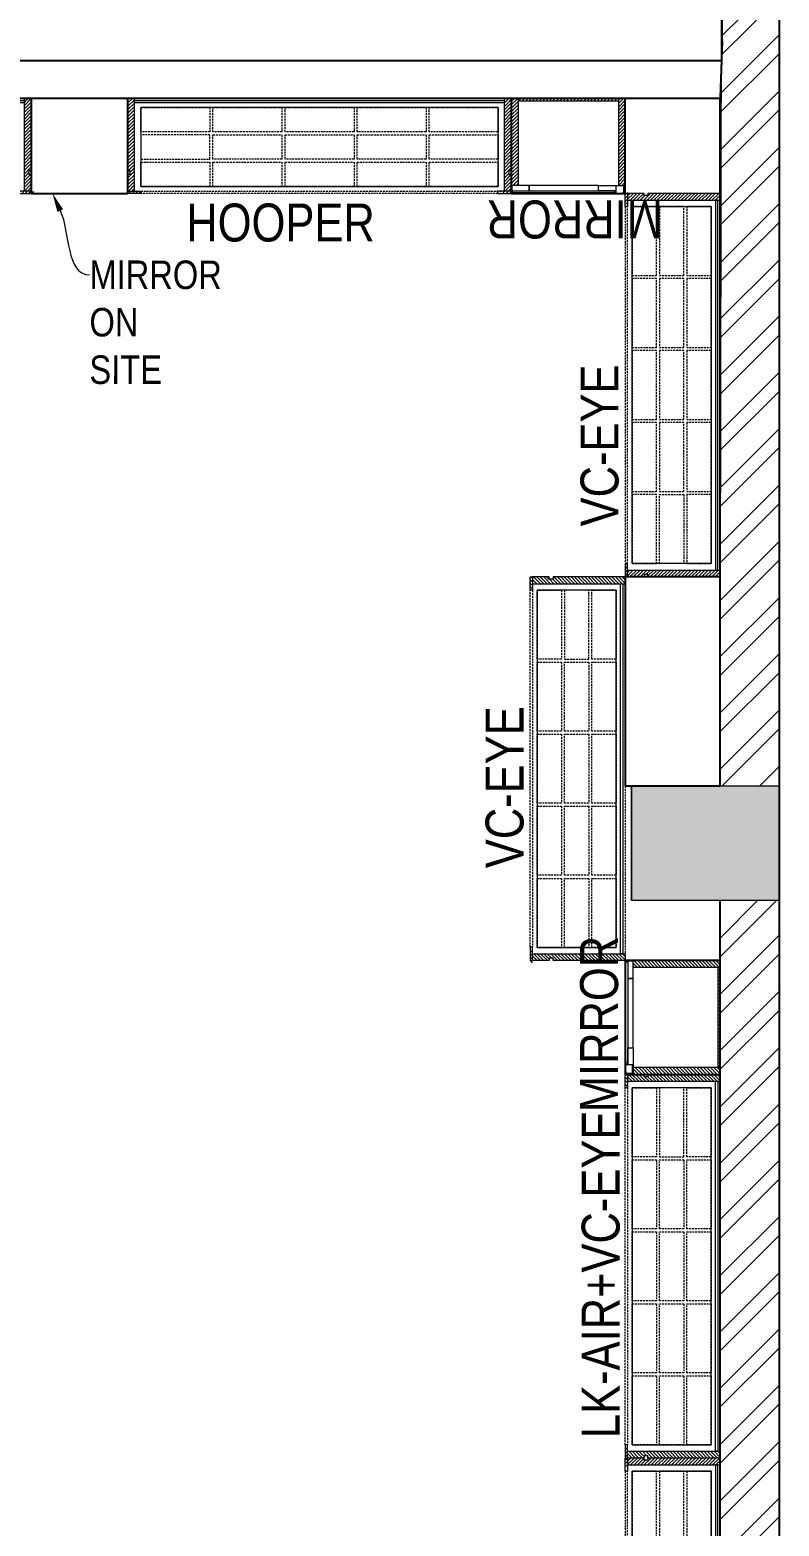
# Model space of a CAD drawing. Header units: millimetres. Extents: x 2038449 to 2043816, y 32056 to 43282.
# Drawn here: x 2041844 to 2043816, y 34905 to 38844 of the extents above; entities that cross this region are included whole.
import ezdxf
from ezdxf import colors
from ezdxf.entities.mleader import LeaderData, LeaderLine
from ezdxf.math import Vec2, Vec3

# ---------------------------------------------------------------- set-up
doc = ezdxf.new("R2010")
doc.units = ezdxf.units.MM
doc.header["$LTSCALE"] = 40
doc.linetypes.add('a_p6_plan_L18$0$HIDDEN', pattern=[0.375, 0.25, -0.125])
doc.linetypes.add('CONTINOUS', pattern=[0])
doc.layers.add('A-CARPET AREA', color=3, linetype='CONTINOUS', lineweight=0, true_color=0x0aff0a)
for name, color, linetype, lineweight in [('A-COL', 243, 'Continuous', 9), ('column hatch', 5, 'Continuous', 0), ('LENS-PARTITION', 21, 'Continuous', 25), ('LENS-TEXT', 31, 'Continuous', 5), ('LENS_TEXT', 31, 'Continuous', 5), ('LK-FF&E WALL', 1, 'Continuous', 9), ('LN-ELEVATION-1', 81, 'Continuous', 13), ('LN-ELEVATION-2', 103, 'Continuous', 20), ('LN-ELEVATION-3', 125, 'a_p6_plan_L18$0$HIDDEN', 18), ('LN-ELEVATION-4', 145, 'Continuous', 13), ('LN-HATCH', 251, 'Continuous', 0), ('PLANO-TXT', 252, 'Continuous', 5)]:
    doc.layers.add(name, color=color, linetype=linetype, lineweight=lineweight)
doc.layers.add('A-WALL', color=1, linetype='Continuous')
doc.styles.add('LK TXT', font='Gill Sans MT Condensed Regular.ttf')
doc.styles.get("Standard").update_dxf_attribs({"font": 'Gill Sans MT Condensed Regular.ttf', "height": 100})
pattern_1 = [(45, (7858558.917, 3503823.203), (-4.4901280605, 4.4901280605), [])]

# ---------------------------------------------------------------- blocks, each defined once
blk = doc.blocks.new('A$C75d7f579')
at = {"layer": 'column hatch'}
h = blk.add_hatch(color=8, dxfattribs=at)
h.dxf.hatch_style = 1
h.paths.add_polyline_path([(-256.6, 8079.7), (-581.6, 8079.7), (-581.6, 7375.8), (-256.6, 7375.8)])
h.paths.add_polyline_path([(-81.6, 5405.6), (-581.6, 5406.6), (-581.6, 4806.5), (-257, 4804), (-256.6, 4905.5), (-81.6, 4899.5)])
h.paths.add_polyline_path([(2141.9, 5406.3), (1776.4, 5406.3), (1776.4, 4835.3), (2141.9, 4822.6)])
h.paths.add_polyline_path([(-260.2, 3928), (-581.6, 3929.2), (-581.6, 3928.6), (-610.2, 3928.6), (-611.8, 3481.6), (-261.8, 3481.6), (-261.8, 3631.6), (-261.2, 3631.6)])
h.paths.add_polyline_path([(-264.8, 1759.6), (-461.8, 1759.6), (-461.8, 766.6), (-264.8, 766.6)])
h.paths.add_polyline_path([(-461.8, 1759.6), (-611.8, 1759.6), (-611.8, 766.6), (-461.8, 766.6)])
h.paths.add_polyline_path([(4755.4, 1651.6), (4367.2, 1651.6), (4367.2, 1349.6), (4755.4, 1349.6)])
h.paths.add_polyline_path([(2279.2, -1704.4), (1987.2, -1704.4), (1987.2, -1980.4), (2279.2, -1980.4)])
h.paths.add_polyline_path([(2287.2, -2600.4), (1987.2, -2600.4), (1987.2, -2946.4), (2287.2, -2946.4)])
h.paths.add_polyline_path([(4755.4, -2600.4), (4377.2, -2600.4), (4377.2, -2946.4), (4755.4, -2946.4)])
h.paths.add_polyline_path([(4755.4, -1697.4), (4300.2, -1697.4), (4300.2, -1988.4), (4755.4, -1988.4)])
h.paths.add_polyline_path([(-116.8, -2618.4), (-611.8, -2618.4), (-611.8, -2946.4), (-116.8, -2946.4)])
h.paths.add_polyline_path([(-295.8, -1510.4), (-611.8, -1510.4), (-611.8, -1998.4), (-80.8, -1998.4), (-80.8, -1724.4), (-295.8, -1724.4)])
at = {"layer": 'LN-HATCH'}
h = blk.add_hatch(dxfattribs=at)
h.set_pattern_fill('ANSI32', color=256, scale=11, angle=180)
h.set_pattern_definition([(225, (-4754922.43, -37144.14), (74.087113, -74.087113), []), (225, (-4754971.82, -37144.14), (74.087113, -74.087113), [])])
h.paths.add_polyline_path([(4755.4, 1349.6), (4600.2, 1349.6), (4600.2, -1697.4), (4755.4, -1697.4)])
h.paths.add_polyline_path([(4755.4, -1988.4), (4600.2, -1988.4), (4600.2, -2600.4), (4755.4, -2600.4)])
h.paths.add_polyline_path([(4605.4, 3613.5), (4600.2, 3463.6), (4600.2, 1651.6), (4755.4, 1651.6), (4755.4, 4882.4), (4123, 4904.3), (4123, 8079.7), (-256.6, 8079.7), (-256.6, 7929.7), (2374.6, 7929.7), (3973, 7929.7), (3973, 4759.4), (4605.4, 4737.5)])
at = {"layer": 'A-COL'}
for p, q in [((4367.2, 1349.6), (4367.2, 1651.6)), ((4367.2, 1651.6), (4755.4, 1651.6)), ((4755.4, 1349.6), (4367.2, 1349.6))]:
    blk.add_line(p, q, dxfattribs=at)
at = {"layer": 'A-WALL'}
for p, q in [((4755.4, 4882.4), (4755.4, -2946.4)), ((4605.4, 3613.5), (4605.4, 4737.5)), ((4605.4, 3613.5), (4600.2, 3463.6)), ((4600.2, 1651.6), (4600.2, 3463.6)), ((4600.2, -1697.4), (4600.2, 1349.6))]:
    blk.add_line(p, q, dxfattribs=at)
blk = doc.blocks.new('VC 1010')
at = {"layer": 'LN-HATCH', "ltscale": 0.5}
h = blk.add_hatch(dxfattribs=at)
h.set_pattern_fill('ANSI31', color=256, scale=2)
h.set_pattern_definition([(45, (3761554.586, 1795022.936), (-4.490128061, 4.490128061), [])])
h.paths.add_polyline_path([(-505.2, 24), (-505.2, -166), (-499.2, -166), (-499.2, -176), (-505.2, -176), (-505.2, -220), (-487.2, -220), (-487.2, 24)])
h = blk.add_hatch(dxfattribs=at)
h.set_pattern_fill('ANSI31', color=256, scale=2)
h.set_pattern_definition(pattern_1)
h.paths.add_polyline_path([(504.8, 24), (504.8, -166), (498.8, -166), (498.8, -176), (504.8, -176), (504.8, -220), (486.8, -220), (486.8, 24)])
h = blk.add_hatch(dxfattribs=at)
h.set_pattern_fill('ANSI31', color=256, scale=2)
h.set_pattern_definition([(45, (7858741.917, 3503823.203), (-4.4901280605, 4.4901280605), [])])
h.paths.add_polyline_path([(-470.2, -220), (-470.2, -226), (-505.2, -226), (-505.2, -220)])
h = blk.add_hatch(dxfattribs=at)
h.set_pattern_fill('ANSI31', color=256, scale=2)
h.set_pattern_definition(pattern_1)
h.paths.add_polyline_path([(476.8, -220), (476.8, -226), (511.8, -226), (511.8, -220)])
at = {"layer": 'LN-ELEVATION-1', "ltscale": 0.5}
for points in [[(-505.2, 24), (-505.2, -166), (-499.2, -166), (-499.2, -176), (-505.2, -176), (-505.2, -220), (-487.2, -220), (-487.2, 24)], [(486.8, 12), (-487.2, 12), (-487.2, 18), (486.8, 18)], [(504.8, 24), (504.8, -166), (498.8, -166), (498.8, -176), (504.8, -176), (504.8, -220), (486.8, -220), (486.8, 24)], [(-470.2, -220), (-470.2, -226), (-505.2, -226), (-505.2, -220)], [(469.8, -220), (469.8, -226), (504.8, -226), (504.8, -220)]]:
    blk.add_lwpolyline(points, close=True, dxfattribs=at)
at = {"layer": 'LN-ELEVATION-2', "ltscale": 0.5}
blk.add_lwpolyline([(470.2, 0), (-470.2, 0), (-470.2, -208), (470.2, -208)], close=True, dxfattribs=at)
at = {"layer": 'LN-ELEVATION-3', "ltscale": 0.5}
for p, q in [((-487.2, 24), (486.8, 24)), ((-470.2, -220), (469.8, -220)), ((469.8, -226), (-470.2, -226))]:
    blk.add_line(p, q, dxfattribs=at)
for points in [[(-470.2, 0), (-288.5, 0), (-288.5, -64), (-470.2, -64)], [(-280.5, 0), (-98.8, 0), (-98.8, -64), (-280.5, -64)], [(-90.8, 0), (90.8, 0), (90.8, -64), (-90.8, -64)], [(98.8, 0), (280.5, 0), (280.5, -64), (98.8, -64)], [(288.5, 0), (470.2, 0), (470.2, -64), (288.5, -64)], [(-470.2, -136), (-288.5, -136), (-288.5, -72), (-470.2, -72)], [(-280.5, -72), (-98.8, -72), (-98.8, -136), (-280.5, -136)], [(-90.8, -72), (90.8, -72), (90.8, -136), (-90.8, -136)], [(98.8, -72), (280.5, -72), (280.5, -136), (98.8, -136)], [(288.5, -72), (470.2, -72), (470.2, -136), (288.5, -136)], [(-470.2, -144), (-288.5, -144), (-288.5, -208), (-470.2, -208)], [(-280.5, -144), (-98.8, -144), (-98.8, -208), (-280.5, -208)], [(-90.8, -144), (90.8, -144), (90.8, -208), (-90.8, -208)], [(98.8, -144), (280.5, -144), (280.5, -208), (98.8, -208)], [(288.5, -144), (470.2, -144), (470.2, -208), (288.5, -208)]]:
    blk.add_lwpolyline(points, close=True, dxfattribs=at)
blk = doc.blocks.new('MIRROR')
at = {"layer": 'LN-HATCH', "ltscale": 0.5}
h = blk.add_hatch(dxfattribs=at)
h.set_pattern_fill('ANSI31', color=256, scale=2)
h.set_pattern_definition([(45, (4060433.7416, 1708720.787), (-4.4901280605, 4.4901280605), [])])
h.paths.add_polyline_path([(212.9, 101.3), (230.9, 101.3), (230.9, -127.7), (212.9, -127.7)])
h.paths.add_polyline_path([(230.9, 95.3), (494.9, 95.3), (494.9, 101.3), (230.9, 101.3)])
h.paths.add_polyline_path([(512.9, 101.3), (494.9, 101.3), (494.9, -127.7), (512.9, -127.7)])
at = {"layer": 'Defpoints'}
blk.add_lwpolyline([(512.9, 101.3), (212.9, 101.3), (212.9, -148.7), (512.9, -148.7)], close=True, dxfattribs=at)
at = {"layer": 'LN-ELEVATION-1'}
for points in [[(212.9, 101.3), (230.9, 101.3), (230.9, -127.7), (212.9, -127.7)], [(230.9, 95.3), (494.9, 95.3), (494.9, 101.3), (230.9, 101.3)], [(512.9, 101.3), (494.9, 101.3), (494.9, -127.7), (512.9, -127.7)], [(259.9, -141.7), (259.9, -127.7), (214.9, -127.7), (214.9, -148.7), (223.9, -148.7), (223.9, -147.2), (216.4, -147.2), (216.4, -141.7)], [(442.9, -141.7), (442.9, -127.7), (487.9, -127.7), (487.9, -148.7), (478.9, -148.7), (478.9, -147.2), (486.4, -147.2), (486.4, -141.7)], [(504.9, -148.7), (504.9, -147.2), (509.4, -147.2), (509.4, -129.2), (487.9, -129.2), (487.9, -127.7), (510.9, -127.7), (510.9, -148.7)]]:
    blk.add_lwpolyline(points, close=True, dxfattribs=at)
at = {"layer": 'LN-ELEVATION-2', "color": 4, "lineweight": 0}
blk.add_lwpolyline([(216.4, -141.7), (486.4, -141.7), (486.4, -147.2), (216.4, -147.2)], close=True, dxfattribs=at)
at = {"layer": 'LN-ELEVATION-2'}
blk.add_lwpolyline([(259.9, -141.7), (442.9, -141.7), (442.9, -127.7), (259.9, -127.7)], close=True, dxfattribs=at)
at = {"layer": 'LN-ELEVATION-4', "ltscale": 0.5}
blk.add_line((478.9, -148.7), (223.9, -148.7), dxfattribs=at)

msp = doc.modelspace()

# ---------------------------------------------------------------- linework, layer by layer
for points in [[(2041847.1, 38413.9), (2042101, 38413.9), (2042101, 38663.9), (2041847.1, 38663.9)], [(2043661, 37403.9), (2043411, 37403.9), (2043411, 36853.9), (2043661, 36853.9)]]:
    msp.add_lwpolyline(points, close=True)
at = {"layer": 'A-CARPET AREA'}
msp.add_lwpolyline([(2043661, 33504.9), (2043661, 36551.9), (2043428, 36551.9), (2043428, 36853.9), (2043661, 36853.9), (2043666.1, 39939.8)], dxfattribs=at)
at = {"layer": 'LENS-PARTITION'}
msp.add_lwpolyline([(2040937.1, 38763.9), (2043664.3, 38763.9), (2043661, 38663.9), (2040937.1, 38663.9)], close=True, dxfattribs=at)

# ---------------------------------------------------------------- block references
at = {"layer": 'A-CARPET AREA'}
msp.add_blockref('A$C75d7f579', (2039060.7, 35202.3), dxfattribs=at)
at = {"layer": 'LK-FF&E WALL'}
for name, p in [('VC 1010', (2041342.3, 38639.9)), ('VC 1010', (2042606.1, 38639.9)), ('MIRROR', (2042898, 38562.5))]:
    msp.add_blockref(name, p, dxfattribs=at)
at = {"layer": 'LK-FF&E WALL', "xscale": -1, "rotation": 270}
for p in [(2043637, 37909.1), (2043637, 34579.1)]:
    msp.add_blockref('VC 1010', p, dxfattribs=at)
at = {"layer": 'LK-FF&E WALL', "rotation": 270}
for name, p in [('VC 1010', (2043387, 36898.7)), ('MIRROR', (2043559.6, 36606.8)), ('VC 1010', (2043637, 35588.7))]:
    msp.add_blockref(name, p, dxfattribs=at)

# ---------------------------------------------------------------- texts
at = {"layer": 'LENS_TEXT', "linetype": 'Continuous', "ltscale": 3, "char_height": 100, "width": 324.474, "attachment_point": 5, "style": 'LK TXT'}
for insert, rotation in [((2043278.2, 38345.8), 180), ((2043342.9, 36226.6), 90)]:
    msp.add_mtext('{\\C7;MIRROR}', dxfattribs=dict(at, insert=insert, rotation=rotation))
at = {"layer": 'PLANO-TXT', "linetype": 'Continuous', "ltscale": 3, "insert": (2042503.5, 38336.4), "char_height": 100, "width": 651.291, "attachment_point": 5, "style": 'LK TXT'}
msp.add_mtext('HOOPER', dxfattribs=at)
at = {"layer": 'PLANO-TXT', "linetype": 'Continuous', "ltscale": 3, "char_height": 100, "width": 651.291, "attachment_point": 5, "rotation": 90, "style": 'LK TXT'}
for s, insert in [('VC-EYE', (2043344, 37750.1)), ('VC-EYE', (2043094, 36850.1)), ('LK-AIR+VC-EYE', (2043347, 35567.5))]:
    msp.add_mtext(s, dxfattribs=dict(at, insert=insert))

# ---------------------------------------------------------------- leaders
at = {"layer": 'LENS-TEXT', "color": 0, "linetype": 'Continuous', "ltscale": 3}
ml = msp.add_multileader_mtext('Standard', dxfattribs=at)
ml.set_content('\\pxql,t3;{\\C0;MIRROR ON SITE}', color=1)
ml.set_leader_properties(color=256, linetype='ByLayer', lineweight=-1)
ml.build(insert=Vec2(0, 0))
ml.multileader.update_dxf_attribs({"leader_type": 2, "dogleg_length": 0.36, "arrow_head_size": 50})
ctx = ml.context
ctx.base_point, ctx.char_height, ctx.arrow_head_size, ctx.landing_gap_size, ctx.plane_origin, ctx.plane_x_axis, ctx.plane_y_axis = Vec3(2042000.3, 38199.2), 75, 50, 0.09, Vec3(2046442.4, 36412.7), Vec3(0.999999, -0.001097), Vec3(0.001097, 0.999999)
notes = []
notes.append((ctx, [(1, (1, 1, 0), (2042000, 38199.2), (0.999999, -0.001097), 0.36, [(1, [(2041902.8, 38413.9)], 0, [])])]))
ctx.mtext.insert, ctx.mtext.text_direction, ctx.mtext.rotation, ctx.mtext.width, ctx.mtext.flow_direction = Vec3(2042000.5, 38237.2), Vec3(0.999999, -0.001097), 6.282088, 289.544, 5
for ctx, leaders in notes:
    for number, flags, end, landing, length, lines in leaders:
        leader = LeaderData()
        leader.index, (leader.has_last_leader_line, leader.has_dogleg_vector, leader.attachment_direction) = number, flags
        leader.last_leader_point, leader.dogleg_vector, leader.dogleg_length = Vec3(end), Vec3(landing), length
        for number, points, colour, breaks in lines:
            line = LeaderLine()
            line.index, line.vertices, line.color, line.breaks = number, Vec3.list(points), colors.encode_raw_color(colour), breaks
            leader.lines.append(line)
        ctx.leaders.append(leader)

doc.saveas('drawing.dxf')
